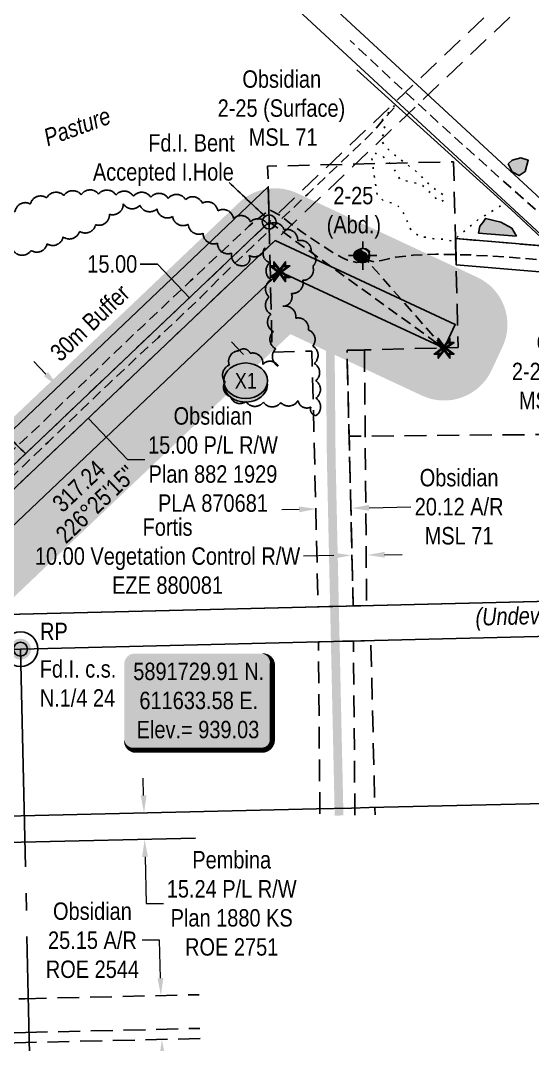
# Model space of a CAD drawing. Extents: x 610688 to 615994, y 5890806 to 5894497.
# Drawn here: x 611634 to 611927, y 5891503 to 5892091 of the extents above; entities that cross this region are included whole.
import ezdxf
from ezdxf.enums import TextEntityAlignment as Align

# ---------------------------------------------------------------- set-up
doc = ezdxf.new("R2010")
doc.units = 0
doc.header["$LTSCALE"] = 5
doc.header["$PDSIZE"] = 0.5
for name, pattern in [('0', [1, 1, 0]), ('foc-ACCESSROAD', [3.75, 2.5, -1.25]), ('foc-FLOWLINE', [3.75, 2.5, -1.25]), ('foc-QUARTERLINE', [33, 25, -3, 2, -3]), ('foc-TIELINE', [1.875, 1.25, -0.625]), ('foc-TOPO', [1, 0.2, -0.8]), ('UG_PIPE', [1.875, 1.25, -0.625])]:
    doc.linetypes.add(name, pattern=pattern)
doc.layers.get('Defpoints').update_dxf_attribs({"color": 9})
for name, color, linetype in [('35', 37, 'Continuous'), ('AS-FENCE', 48, 'foc-FENCE'), ('AS-PIPE-UG', 44, 'UG_PIPE'), ('AS-ROADS', 254, 'Continuous'), ('AS-SYMBOL', 7, 'Continuous'), ('AS-TELEPHONE', 224, 'foc-TEL'), ('AS-UNDERLAY-H', 141, 'Continuous'), ('C-AR', 13, 'foc-ACCESSROAD'), ('C-FLOWLINE', 13, 'foc-FLOWLINE'), ('C-RW', 13, 'Continuous'), ('C-WS', 13, 'foc-ACCESSROAD'), ('DETAIL-T', 7, 'Continuous'), ('F-EZE', 190, 'foc-FLOWLINE'), ('F-RW', 190, 'Continuous'), ('F-WS-S', 190, 'Continuous'), ('L-BD', 7, 'Continuous'), ('L-BD1', 253, 'Continuous'), ('L-MON', 1, 'Continuous'), ('L-QSEC', 8, 'foc-QUARTERLINE'), ('L-SEC', 7, 'Continuous'), ('L-TIE', 7, 'foc-TIELINE'), ('P-BUFFER-H 30m', 51, 'Continuous'), ('P-BUFFER-T', 40, 'Continuous'), ('P-CROSSINGS', 250, 'Continuous'), ('P-PROPOSED', 10, 'Continuous'), ('P-PROPOSED-H', 21, 'Continuous'), ('P-TXT', 4, 'Continuous'), ('T-BUSH', 110, '0'), ('T-LOW-AREA', 48, 'foc-TOPO')]:
    doc.layers.add(name, color=color, linetype=linetype)
for name, color, linetype, lineweight in [('C-AR-T', 13, 'Continuous', 9), ('C-RW-T', 13, 'Continuous', 9), ('C-WS-T', 13, 'Continuous', 9), ('F-EZE-T', 190, 'Continuous', 9), ('F-RW-T', 190, 'Continuous', 9), ('T-TEXT', 48, 'Continuous', 18)]:
    doc.layers.add(name, color=color, linetype=linetype, lineweight=lineweight)
doc.styles.add('80', font='', dxfattribs={"height": 10})
doc.styles.add('80CG', font='', dxfattribs={"height": 10})
doc.styles.add('80L', font='', dxfattribs={"height": 10})
doc.styles.add('80LS', font='', dxfattribs={"height": 10})
doc.styles.add('Crossing', font='', dxfattribs={"height": 10})
doc.styles.add('foc-LtypeFont', font='', dxfattribs={"height": 7.35})
doc.styles.get('80').set_extended_font_data('Arial Narrow')
doc.styles.get('80CG').set_extended_font_data('Arial Narrow')
doc.styles.get('80L').set_extended_font_data('Arial Narrow')
doc.styles.get('80LS').set_extended_font_data('Arial Narrow', italic=True)
doc.styles.get('Crossing').set_extended_font_data('Arial Narrow')
doc.styles.get('foc-LtypeFont').set_extended_font_data('Arial Narrow')
doc.linetypes.add('foc-FENCE', pattern='A,10,-1,["X",foc-LtypeFont,S=0.2,R=0,X=-0.625,Y=-0.75],-1.24', length=12.24)
doc.linetypes.add('foc-TEL', pattern='A,2,-1,["T",foc-LtypeFont,S=0.2,R=0,X=-0.425,Y=-0.75],-1.24,8', length=12.24)
doc.linetypes.add('foc-TEL-NOLINE', pattern='A,0,-2,["T",foc-LtypeFont,S=0.2,R=0,X=-0.425,Y=-0.75],-10.24', length=12.24)
doc.dimstyles.new('Compass 5 000', dxfattribs={"dimscale": 5, "dimtxt": 9, "dimasz": 2, "dimexe": 0.2, "dimexo": 0.0625, "dimgap": 0.5, "dimtad": 0, "dimtih": 1, "dimtoh": 1, "dimzin": 0, "dimdsep": 46, "dimtxsty": '80CG', "dimcen": 0.1, "dimse1": 1, "dimse2": 1, "dimclrd": 256, "dimclrt": 256, "dimaunit": 1, "dimadec": 4, "dimazin": 0, "dimtfac": 0.06, "dimtofl": 0, "dimtmove": 0, "dimatfit": 1, "dimfxl": 0.2, "dimtolj": 1, "dimtzin": 0, "dimlwd": -1, "dimarcsym": 0})

# ---------------------------------------------------------------- blocks, each defined once
blk = doc.blocks.new('*D35')
at = {"layer": 'C-AR-T', "transparency": 16777216}
for p, q in [((611793.44, 5891810.14), (611783.44, 5891809.91)), ((611833.55, 5891811.06), (611857.49, 5891811.61))]:
    blk.add_line(p, q, dxfattribs=at)
for points in [[(611793.4, 5891811.81), (611793.48, 5891808.47), (611803.44, 5891810.37)], [(611833.51, 5891812.73), (611833.58, 5891809.39), (611823.55, 5891810.83)]]:
    blk.add_solid(points, dxfattribs=at)
at = {"layer": 'Defpoints', "color": 0, "transparency": 16777216}
for p in [(611803.44, 5891810.37), (611824.14, 5891785.23), (611804.03, 5891784.77)]:
    blk.add_point(p, dxfattribs=at)
at = {"layer": 'C-AR-T', "transparency": 16777216, "insert": (611885.22, 5891811.61), "char_height": 10, "attachment_point": 5, "style": '80CG', "bg_fill": 3, "box_fill_scale": 1.1, "bg_fill_color": 256, "bg_fill_true_color": 13158600, "bg_fill_transparency": 0}
blk.add_mtext('\\A1;Obsidian\\P20.12 A/R\\PMSL 71', dxfattribs=at)
blk = doc.blocks.new('*D37')
at = {"layer": 'C-RW-T', "transparency": 16777216}
for p, q in [((611648.21, 5891887.78), (611641.32, 5891895.03)), ((611672.33, 5891862.43), (611694.91, 5891838.7)), ((611694.91, 5891838.7), (611704.91, 5891838.7))]:
    blk.add_line(p, q, dxfattribs=at)
for points in [[(611649.42, 5891888.93), (611647.01, 5891886.63), (611655.11, 5891880.54)], [(611673.54, 5891863.58), (611671.13, 5891861.28), (611665.44, 5891869.67)]]:
    blk.add_solid(points, dxfattribs=at)
at = {"layer": 'Defpoints', "color": 0, "transparency": 16777216}
for p in [(611655.11, 5891880.54), (611598.7, 5891826.87), (611609.04, 5891816.01)]:
    blk.add_point(p, dxfattribs=at)
at = {"layer": 'C-RW-T', "transparency": 16777216, "insert": (611744, 5891838.7), "char_height": 10, "attachment_point": 5, "style": '80CG'}
blk.add_mtext('\\A1;Obsidian\\P15.00 P/L R/W\\PPlan 882 1929\\PPLA 870681', dxfattribs=at)
blk = doc.blocks.new('*D71')
at = {"layer": 'C-AR-T', "transparency": 16777216}
for p, q in [((611713.37, 5891562.79), (611703.37, 5891562.79)), ((611713.87, 5891541.07), (611713.37, 5891562.79)), ((611714.91, 5891495.91), (611715.14, 5891485.91))]:
    blk.add_line(p, q, dxfattribs=at)
for points in [[(611715.53, 5891541.11), (611712.2, 5891541.03), (611714.1, 5891531.08)], [(611716.58, 5891495.94), (611713.25, 5891495.87), (611714.68, 5891505.9)]]:
    blk.add_solid(points, dxfattribs=at)
at = {"layer": 'Defpoints', "color": 0, "transparency": 16777216}
for p in [(611656.28, 5891529.74), (611714.1, 5891531.08), (611656.87, 5891504.56)]:
    blk.add_point(p, dxfattribs=at)
at = {"layer": 'C-AR-T', "transparency": 16777216, "insert": (611674.84, 5891562.79), "char_height": 10, "attachment_point": 5, "style": '80CG'}
blk.add_mtext('\\A1;Obsidian\\P25.15 A/R\\PROE 2544 ', dxfattribs=at)
blk = doc.blocks.new('*D74')
at = {"layer": 'Defpoints', "color": 0, "transparency": 16777216}
for p in [(611668.43, 5891635.1), (611704.44, 5891635.94), (611668.79, 5891619.87)]:
    blk.add_point(p, dxfattribs=at)
at = {"layer": 'F-RW-T', "transparency": 16777216}
for p, q in [((611704.21, 5891645.94), (611703.98, 5891655.94)), ((611705.03, 5891610.72), (611705.66, 5891583.94)), ((611705.66, 5891583.94), (611715.66, 5891583.94))]:
    blk.add_line(p, q, dxfattribs=at)
for points in [[(611705.88, 5891645.98), (611702.54, 5891645.9), (611704.44, 5891635.94)], [(611706.7, 5891610.76), (611703.37, 5891610.68), (611704.8, 5891620.72)]]:
    blk.add_solid(points, dxfattribs=at)
at = {"layer": 'F-RW-T', "transparency": 16777216, "insert": (611754.75, 5891583.94), "char_height": 10, "attachment_point": 5, "style": '80CG'}
blk.add_mtext('\\A1;Pembina\\P15.24 P/L R/W\\PPlan 1880 KS\\PROE 2751', dxfattribs=at)
blk = doc.blocks.new('*D83')
at = {"layer": 'Defpoints', "color": 0, "transparency": 16777216}
for p in [(611822.25, 5891845.93), (611831.38, 5891846.1), (611832.5, 5891783.93)]:
    blk.add_point(p, dxfattribs=at)
at = {"layer": 'F-EZE-T', "transparency": 16777216}
for p, q in [((611813.37, 5891783.58), (611795.87, 5891783.27)), ((611842.5, 5891784.11), (611852.5, 5891784.29))]:
    blk.add_line(p, q, dxfattribs=at)
for points in [[(611813.34, 5891785.25), (611813.4, 5891781.92), (611823.37, 5891783.76)], [(611842.47, 5891785.77), (611842.53, 5891782.44), (611832.5, 5891783.93)]]:
    blk.add_solid(points, dxfattribs=at)
at = {"layer": 'F-EZE-T', "transparency": 16777216, "insert": (611717.94, 5891783.27), "char_height": 10, "attachment_point": 5, "style": '80CG'}
blk.add_mtext('\\A1;Fortis\\P10.00 Vegetation Control R/W\\PEZE 880081', dxfattribs=at)
blk = doc.blocks.new('GABD')
for p, q in [((0, 0.81), (0, 1.62)), ((-0.81, 0), (-1.62, 0)), ((1.62, 0), (0.81, 0)), ((0, -0.81), (0, -1.62))]:
    blk.add_line(p, q)
blk.add_circle((0, 0), 0.8)
blk = doc.blocks.new('RISER')
h = blk.add_hatch(color=255)
h.dxf.hatch_style = 1
edge = h.paths.add_edge_path()
edge.add_arc((0, 0), 0.7, 0, 360)
blk.add_hatch(color=48).paths.add_polyline_path([(0.58, -0.15), (-0.58, -0.15, 0.774597)])
at = {"color": 48}
blk.add_line((-0.58, -0.15), (0.58, -0.15), dxfattribs=at)
blk.add_circle((0, 0), 0.6, dxfattribs=at)
blk = doc.blocks.new('fdia')
at = {"color": 255, "const_width": 1}
blk.add_lwpolyline([(-0.5, 0, 1), (0.5, 0, 1)], format="xyb", close=True, dxfattribs=at)
blk = doc.blocks.new('Fdiaa')
blk.add_blockref('fdia', (0, 0))
blk = doc.blocks.new('fdib')
at = {"color": 1, "const_width": 1.6}
blk.add_lwpolyline([(-0.4, 0, 1), (0.4, 0, 1)], format="xyb", close=True, dxfattribs=at)
at = {"color": 1}
blk.add_circle((0, 0), 0.8, dxfattribs=at)
blk = doc.blocks.new('Fdibb')
blk.add_blockref('fdib', (0, 0))
blk = doc.blocks.new('fdicc')
for name in ['Fdibb', 'Fdiaa']:
    blk.add_blockref(name, (0, 0))
blk = doc.blocks.new('FDI')
blk.add_blockref('fdicc', (0, 0))
blk = doc.blocks.new('*U94')
at = {"layer": '35', "color": 3}
blk.add_circle((0, 0), 10, dxfattribs=at)
at = {"layer": '35', "color": 3, "style": '80'}
blk.add_attdef('RP_001', (11.24, 5.18), '', height=10, dxfattribs=at)
blk = doc.blocks.new('TEMP')
h = blk.add_hatch(color=255)
h.dxf.hatch_style = 1
h.paths.add_polyline_path([(0, 0.25), (-0.67, 1.15), (-0.67, 0.67), (-1.15, 0.67), (-0.25, 0), (-1.15, -0.67), (-0.67, -0.67), (-0.67, -1.15), (0, -0.25), (0.67, -1.15), (0.67, -0.67), (1.15, -0.67), (0.25, 0), (1.15, 0.67), (0.67, 0.67), (0.67, 1.15)])
h.paths.add_polyline_path([(0.57, 0.85), (0.57, 0.57), (0.85, 0.57), (0.08, 0), (0.85, -0.57), (0.57, -0.57), (0.57, -0.85), (0, -0.08), (-0.57, -0.85), (-0.57, -0.57), (-0.85, -0.57), (-0.08, 0), (-0.85, 0.57), (-0.57, 0.57), (-0.57, 0.85), (0, 0.08)], flags=16)
h = blk.add_hatch(color=1)
h.dxf.hatch_style = 1
h.paths.add_polyline_path([(0, 0.08), (-0.57, 0.85), (-0.57, 0.57), (-0.85, 0.57), (-0.08, 0), (-0.85, -0.57), (-0.57, -0.57), (-0.57, -0.85), (0, -0.08), (0.57, -0.85), (0.57, -0.57), (0.85, -0.57), (0.08, 0), (0.85, 0.57), (0.57, 0.57), (0.57, 0.85)])
at = {"color": 1}
for p, q in [((-0.08, 0), (0.08, 0)), ((0, 0.08), (0, -0.08))]:
    blk.add_line(p, q, dxfattribs=at)
at = {"color": 255, "flags": 128}
blk.add_lwpolyline([(-0.25, 0), (-1.15, 0.67), (-0.67, 0.67), (-0.67, 1.15), (0, 0.25), (0.67, 1.15), (0.67, 0.67), (1.15, 0.67), (0.25, 0), (1.15, -0.67), (0.67, -0.67), (0.67, -1.15), (0, -0.25), (-0.67, -1.15), (-0.67, -0.67), (-1.15, -0.67)], close=True, dxfattribs=at)
at = {"color": 1, "flags": 128}
blk.add_lwpolyline([(-0.08, 0), (-0.85, 0.57), (-0.57, 0.57), (-0.57, 0.85), (0, 0.08), (0.57, 0.85), (0.57, 0.57), (0.85, 0.57), (0.08, 0), (0.85, -0.57), (0.57, -0.57), (0.57, -0.85), (0, -0.08), (-0.57, -0.85), (-0.57, -0.57), (-0.85, -0.57)], close=True, dxfattribs=at)
blk = doc.blocks.new('*D97')
at = {"layer": 'Defpoints', "color": 0, "transparency": 16777216}
for p in [(611737.47, 5891924.37), (611711.67, 5891899.82), (611722.01, 5891888.95)]:
    blk.add_point(p, dxfattribs=at)
at = {"layer": 'P-TXT', "transparency": 16777216}
for p, q in [((611712.18, 5891950.96), (611702.18, 5891950.96)), ((611730.58, 5891931.62), (611712.18, 5891950.96)), ((611754.7, 5891906.27), (611761.6, 5891899.02))]:
    blk.add_line(p, q, dxfattribs=at)
for points in [[(611731.79, 5891932.77), (611729.37, 5891930.47), (611737.47, 5891924.37)], [(611755.91, 5891907.42), (611753.5, 5891905.12), (611747.81, 5891913.51)]]:
    blk.add_solid(points, dxfattribs=at)
at = {"layer": 'P-TXT', "transparency": 16777216, "insert": (611686.24, 5891950.96), "char_height": 10, "width": 102.5239, "attachment_point": 5, "style": '80CG'}
blk.add_mtext('\\A1;15.00', dxfattribs=at)
blk = doc.blocks.new('*U98')
h = blk.add_hatch(color=254)
edge = h.paths.add_edge_path()
edge.add_line((-36.5, -28.5), (36.5, -28.5))
edge.add_arc((36.5, -22.5), 6, 270, 360)
edge.add_line((42.5, -22.5), (42.5, 21))
edge.add_arc((36.5, 21), 6, 0, 90)
edge.add_line((36.5, 27), (-36.5, 27))
edge.add_arc((-36.5, 21), 6, 90, 180)
edge.add_line((-42.5, 21), (-42.5, -22.5))
edge.add_arc((-36.5, -22.5), 6, 180, 270)
at = {"color": 1, "flags": 128}
blk.add_lwpolyline([(-36.5, -28.5, 3, 3, 0), (36.5, -28.5, 3, 3, 0.414214), (42.5, -22.5, 3, 3, 0), (42.5, 21, 3, 0, 0.414214), (36.5, 27, 0, 0, 0), (-36.5, 27, 0, 0, 0.414214), (-42.5, 21, 0, 0, 0), (-42.5, -22.5, 0, 3, 0.414214)], format="xyseb", close=True, dxfattribs=at)
blk.add_lwpolyline([(-13.36, -13.35, 0, 10, 0), (0, 0, 5, 5, 0)], format="xyseb", dxfattribs=at)
at = {"color": 1, "style": '80'}
blk.add_attdef('ENTER_TEXT_001', (-35.99, -5), '', height=10, dxfattribs=at)
blk = doc.blocks.new('xing2')
h = blk.add_hatch(color=50)
h.dxf.hatch_style = 1
edge = h.paths.add_edge_path()
edge.add_ellipse((0, 0), major_axis=(-12.5, 0), ratio=0.816297, start_angle=0, end_angle=360)
h = blk.add_hatch(color=250)
h.dxf.hatch_style = 1
edge = h.paths.add_edge_path()
edge.add_ellipse((0, -2.05), major_axis=(-12.5, 0), ratio=0.816297, start_angle=0, end_angle=180)
edge.add_line((12.5, -2.05), (12.5, 0))
edge.add_ellipse((0, 0), major_axis=(-12.5, 0), ratio=0.816297, start_angle=0, end_angle=180, ccw=False)
edge.add_line((-12.5, 0), (-12.5, -2.05))
at = {"color": 250}
blk.add_ellipse((0, 0), major_axis=(-12.5, 0), ratio=0.816297, dxfattribs=at)
blk.add_ellipse((0, -2.05), major_axis=(-12.5, 0), ratio=0.816297, start_param=0, end_param=3.141593, dxfattribs=at)
at = {"color": 250, "style": 'Crossing'}
blk.add_attdef('CROSSING', text='', height=9, dxfattribs=at).set_placement((0.09, 0.02), align=Align.MIDDLE_CENTER)
at = {"color": 250, "style": 'Crossing', "flags": 1}
for tag, p in [('OWNER', (0.09, -12.49)), ('DESCRIPTION', (0.09, -25.77)), ('LOCATION', (0.09, -39.3)), ('DWG_REF', (0.09, -52.84))]:
    blk.add_attdef(tag, text='', height=9, dxfattribs=at).set_placement(p, align=Align.MIDDLE_CENTER)

msp = doc.modelspace()

# ---------------------------------------------------------------- hatches: boundary and pattern name
at = {"layer": 'AS-UNDERLAY-H'}
h = msp.add_hatch(color=256, dxfattribs=at)
h.dxf.hatch_style = 1
h.paths.add_polyline_path([(611913.362, 5892008.562), (611915.616, 5892003.941), (611919.667, 5892001.726), (611923.03, 5892004.171), (611924.864, 5892010.51), (611920.546, 5892011.961), (611915.693, 5892010.586)])
h = msp.add_hatch(color=256, dxfattribs=at)
h.dxf.hatch_style = 1
h.paths.add_polyline_path([(611918.104, 5891966.898), (611896.413, 5891968.699), (611897.096, 5891972.613), (611898.961, 5891975.035), (611900.266, 5891977.147), (611909.154, 5891974.911), (611915.493, 5891971.494)])
at = {"layer": 'P-BUFFER-H 30m'}
h = msp.add_hatch(color=256, dxfattribs=at)
h.dxf.hatch_style = 1
edge = h.paths.add_edge_path()
edge.add_line((611863.94, 5891875.44), (611788.384, 5891910.723))
edge.add_line((611788.384, 5891910.723), (611431.701, 5891571.244))
edge.add_arc((611411.027, 5891592.966), 29.988, 271.326488, 313.584373, ccw=False)
edge.add_line((611411.721, 5891562.986), (611375.288, 5891562.142))
edge.add_arc((611374.594, 5891592.122), 29.988, 182.309063, 271.326488, ccw=False)
edge.add_line((611344.63, 5891590.914), (611344.026, 5891605.898))
edge.add_arc((611373.99, 5891607.107), 29.988, 91.326488, 182.309063, ccw=False)
edge.add_line((611373.296, 5891637.087), (611392.605, 5891637.534))
edge.add_line((611392.605, 5891637.534), (611758.932, 5891986.189))
edge.add_arc((611779.606, 5891964.467), 29.988, 64.968883, 133.584178, ccw=False)
edge.add_line((611792.295, 5891991.639), (611895.661, 5891943.37))
edge.add_arc((611882.973, 5891916.198), 29.988, -25.031117, 64.968883, ccw=False)
edge.add_line((611910.145, 5891903.509), (611903.801, 5891889.924))
edge.add_arc((611876.629, 5891902.612), 29.988, 244.968883, 334.968883, ccw=False)
at = {"layer": 'P-PROPOSED-H'}
h = msp.add_hatch(color=256, dxfattribs=at)
h.dxf.hatch_style = 1
h.paths.add_polyline_path([(611782.532, 5891946.552), (611876.629, 5891902.612), (611882.973, 5891916.198), (611779.606, 5891964.467), (611631.333, 5891823.368), (611552.18, 5891748.044), (611574.501, 5891748.587), (611631.819, 5891803.131)])

# ---------------------------------------------------------------- linework, layer by layer
at = {"layer": 'AS-FENCE', "flags": 128}
msp.add_lwpolyline([(612014.646, 5891889.364), (611915.175, 5891982.064), (611826.555, 5892062.458)], dxfattribs=at)
msp.add_lwpolyline([(611833.362, 5891955.869), (611832.087, 5891953.712), (611829.835, 5891952.837), (611827.88, 5891954.403), (611826.612, 5891956.486), (611827.034, 5891958.884), (611829.271, 5891959.892), (611831.66, 5891959.599), (611833.723, 5891958.281)], close=True, dxfattribs=at)
at = {"layer": 'AS-PIPE-UG', "flags": 128}
for points in [[(612018.648, 5891899.531), (612000.031, 5891916.625), (611974.514, 5891939.779), (611940.062, 5891972.456), (611910.849, 5891998.389), (611881.857, 5892024.432), (611854.864, 5892049.191), (611822.659, 5892079.223)], [(611847.988, 5892040.638), (611833.667, 5892024.701), (611816.552, 5892008.494), (611798.34, 5891991.058), (611782.879, 5891976.415), (611767.267, 5891961.639), (611752.065, 5891947.114), (611736.712, 5891931.488), (611712.484, 5891908.697), (611683.99, 5891882.034), (611649.414, 5891848.814), (611614.842, 5891815.47), (611587.53, 5891789.656), (611559.023, 5891762.892), (611536.027, 5891740.968), (611516.301, 5891722.161), (611478.549, 5891686.591), (611454.512, 5891663.581), (611437.976, 5891648.504), (611418.93, 5891626.155), (611407.819, 5891618.254), (611398.216, 5891615.887), (611384.834, 5891614.333), (611379.282, 5891614.202), (611377.003, 5891614.272), (611374.798, 5891616.763)], [(611829.217, 5891954.356), (611828.717, 5891952.89), (611827.428, 5891951.992), (611826.296, 5891951.815), (611821.242, 5891953.25), (611818.229, 5891954.471), (611812.216, 5891957.886), (611795.759, 5891968.877), (611788.098, 5891974.483), (611782.711, 5891978.774), (611776.79, 5891982.004), (611776.244, 5891981.592), (611771.955, 5891978.641), (611764.588, 5891972.637), (611748.551, 5891957.641), (611731.147, 5891941.254), (611703.873, 5891915.575), (611676.349, 5891889.321), (611642.646, 5891856.541), (611607.666, 5891824.302), (611580.991, 5891798.496), (611551.948, 5891771.787), (611521.199, 5891742.78), (611472.768, 5891700.444), (611450.64, 5891680.788), (611417.434, 5891648.661), (611396.288, 5891632.752), (611395.426, 5891632.406), (611389.06, 5891631.359), (611378.318, 5891629.416), (611372.195, 5891627.838), (611371.161, 5891626.995), (611370.725, 5891625.595), (611370.792, 5891619.926), (611371.043, 5891616.402)], [(611830.27, 5891953.977), (611836.198, 5891952.136), (611840.749, 5891953.061), (611848.94, 5891954.843), (611858.79, 5891956.033), (611871.781, 5891956.619), (611891.729, 5891956.16), (611912.535, 5891954.947), (611947.05, 5891952.314), (611965.92, 5891951.332)]]:
    msp.add_lwpolyline(points, dxfattribs=at)
at = {"layer": 'AS-ROADS', "const_width": 5, "flags": 128}
msp.add_lwpolyline([(611816.366, 5891634.412), (611816.224, 5891640.31), (611813.357, 5891770.31), (611811.843, 5891840.083), (611811.261, 5891906.634), (611812.61, 5891928.162), (611820.997, 5891948.626)], dxfattribs=at)
at = {"layer": 'AS-TELEPHONE', "linetype": 'foc-TEL-NOLINE', "flags": 128}
msp.add_lwpolyline([(610706.749, 5891728.373), (610806.603, 5891730.233), (611633.117, 5891750.016), (612437.552, 5891769.675)], dxfattribs=at)
at = {"layer": 'AS-UNDERLAY-H', "flags": 128}
for points in [[(611913.362, 5892008.562), (611915.616, 5892003.941), (611919.667, 5892001.726), (611923.03, 5892004.171), (611924.864, 5892010.51), (611920.546, 5892011.961), (611915.693, 5892010.586)], [(611918.104, 5891966.898), (611896.413, 5891968.699), (611897.096, 5891972.613), (611898.961, 5891975.035), (611900.266, 5891977.147), (611909.154, 5891974.911), (611915.493, 5891971.494)]]:
    msp.add_lwpolyline(points, close=True, dxfattribs=at)
at = {"layer": 'C-AR', "flags": 128}
msp.add_lwpolyline([(611883.105, 5891965.579), (611883.47, 5891950.505), (611884.621, 5891903.003), (611830.907, 5891901.701), (611820.905, 5891901.459), (611824.46, 5891754.692), (611804.335, 5891754.197), (611800.78, 5891900.972), (611777.914, 5891900.418), (611776.22, 5891975.127), (611775.729, 5891995.367), (611775.33, 5892007.126), (611882.037, 5892009.71), (611883.105, 5891965.579)], close=True, dxfattribs=at)
for points in [[(611883.105, 5891965.578), (611932.559, 5891961.429), (611933.504, 5891853.115), (611822.1, 5891852.12), (611820.905, 5891901.459)], [(611825.449, 5891634.626), (611824.577, 5891734.577), (611804.468, 5891734.085), (611805.34, 5891634.152)]]:
    msp.add_lwpolyline(points, dxfattribs=at)
at = {"layer": 'C-FLOWLINE', "flags": 128}
msp.add_lwpolyline([(611552.18, 5891748.044), (612162.482, 5892328.817), (612162.168, 5892342.4), (611537.21, 5891747.68)], close=True, dxfattribs=at)
at = {"layer": 'C-RW', "flags": 128}
for points in [[(611776.22, 5891975.126), (611537.253, 5891747.721), (611537.21, 5891747.68), (611514.886, 5891747.137), (611775.73, 5891995.36), (611776.22, 5891975.127)], [(612433.961, 5891924.818), (612384.175, 5891923.538), (611883.238, 5891965.567), (611883.585, 5891950.493), (612383.74, 5891908.53), (612434.308, 5891909.83)]]:
    msp.add_lwpolyline(points, dxfattribs=at)
at = {"layer": 'C-WS'}
for points in [[(611372.219, 5891493.14), (611371.965, 5891504.129), (611371.404, 5891528.351), (611370.697, 5891558.935), (611369.931, 5891592.014), (611385.72, 5891592.38), (611396.095, 5891592.62), (611409.987, 5891592.941), (611463.992, 5891594.192), (611496.999, 5891594.956), (611498.422, 5891533.526), (611498.594, 5891526.089), (611507.662, 5891526.299), (611580.782, 5891527.99), (611602.502, 5891528.493), (611613.973, 5891528.759), (611636.079, 5891529.271), (611735.993, 5891531.583)], [(611736.574, 5891506.392), (611636.648, 5891504.101), (611499.175, 5891500.95)]]:
    msp.add_lwpolyline(points, dxfattribs=at)
at = {"layer": 'F-EZE', "flags": 128}
msp.add_lwpolyline([(611830.9, 5891901.546), (611832.169, 5891754.88), (611824.46, 5891754.692), (611820.905, 5891901.459), (611830.9, 5891901.546)], close=True, dxfattribs=at)
msp.add_lwpolyline([(611825.449, 5891634.626), (611825.413, 5891638.772), (611824.577, 5891734.577), (611834.58, 5891734.815), (611836.869, 5891639.186), (611836.972, 5891634.897)], dxfattribs=at)
at = {"layer": 'F-EZE'}
msp.add_lwpolyline([(611299.004, 5891502.47), (611371.965, 5891504.129), (611426.368, 5891505.367), (611437.71, 5891505.625), (611439.33, 5891505.661), (611493.688, 5891506.607), (611492.28, 5891533.357), (611498.422, 5891533.526), (611507.268, 5891533.77), (611507.662, 5891526.299), (611508.681, 5891506.953), (611589.479, 5891508.825), (611580.782, 5891527.99), (611578.255, 5891533.559), (611596.456, 5891541.818), (611602.502, 5891528.493), (611611.2, 5891509.326), (611636.517, 5891509.911), (611736.44, 5891512.221)], dxfattribs=at)
at = {"layer": 'F-RW', "flags": 128}
msp.add_lwpolyline([(612047.168, 5891861.493), (611939.748, 5891960.825), (611557.858, 5892313.961), (611481.637, 5892462.492), (611419.248, 5892549.486), (611405.731, 5892568.339), (611052.065, 5892589.032), (610977.681, 5892607.195), (610955.138, 5892612.699), (610928.705, 5892619.154), (610932.262, 5892633.734), (610937.543, 5892632.444), (610939.459, 5892631.976), (610954.517, 5892628.297), (610956.633, 5892627.781), (610958.693, 5892627.277), (610977.328, 5892622.725), (611054.302, 5892603.92), (611413.747, 5892582.89), (611437.387, 5892549.92), (611494.468, 5892470.328), (611569.986, 5892323.167), (611949.928, 5891971.833), (612057.373, 5891872.478)], dxfattribs=at)
at = {"layer": 'F-RW'}
msp.add_lwpolyline([(611733.92, 5891621.397), (611634.052, 5891619.061), (611611.972, 5891618.515), (611523.466, 5891616.473), (611496.712, 5891607.341), (611480.138, 5891601.43), (611463.87, 5891599.461), (611409.987, 5891592.942), (611396.095, 5891592.62), (611392.23, 5891606.133), (611463.515, 5891614.76), (611476.684, 5891616.353), (611520.728, 5891631.641), (611633.708, 5891634.287), (611803.422, 5891638.257), (611823.548, 5891638.729), (611833.55, 5891638.963), (611976.29, 5891642.297), (611991.294, 5891642.65), (612006.21, 5891643.003), (612021.216, 5891643.348), (612036.22, 5891643.698), (612438.162, 5891653.111), (612438.254, 5891649.071)], dxfattribs=at)
at = {"layer": 'L-QSEC'}
msp.add_line((611633.576, 5891729.909), (611651.063, 5890955.652), dxfattribs=at)
at = {"layer": 'L-SEC'}
msp.add_line((610829.693, 5891710.356), (611633.576, 5891729.909), dxfattribs=at)
at = {"layer": 'L-SEC', "flags": 128}
for points in [[(611633.085, 5891750.012), (612437.526, 5891769.671)], [(611633.576, 5891729.909), (612438.017, 5891749.568)]]:
    msp.add_lwpolyline(points, dxfattribs=at)
at = {"layer": 'L-TIE'}
for p, q in [((611776.22, 5891975.127), (611876.629, 5891902.612)), ((611876.629, 5891902.612), (611829.927, 5891955.796))]:
    msp.add_line(p, q, dxfattribs=at)
at = {"layer": 'P-PROPOSED', "flags": 128}
msp.add_lwpolyline([(611782.532, 5891946.552), (611876.629, 5891902.612), (611882.973, 5891916.198), (611779.606, 5891964.467), (611631.333, 5891823.368), (611552.18, 5891748.044), (611574.501, 5891748.587), (611631.819, 5891803.131)], close=True, dxfattribs=at)
at = {"layer": 'T-BUSH', "flags": 128}
msp.add_lwpolyline([(611803.185, 5891863.983, 0.5205671), (611803.108, 5891873.979, 0.5205671), (611803.012, 5891883.974, 0.5205671), (611802.12, 5891893.93, 0.5205671), (611801.229, 5891903.886, 0.5205671), (611798.816, 5891913.097, 0.5205671), (611791.492, 5891919.9, 0.5205671), (611784.169, 5891926.704, 0.5205671), (611788.968, 5891934.115, 0.5205671), (611795.573, 5891941.618, 0.5205671), (611801.282, 5891949.615, 0.5205671), (611800.375, 5891958.042, 0.5205671), (611792.593, 5891964.316, 0.5205671), (611784.811, 5891970.59, 0.5205671), (611775.426, 5891973.379, 0.5205671), (611765.598, 5891975.205, 0.5205671), (611755.784, 5891977.075, 0.5205671), (611746.823, 5891981.503, 0.5205671), (611737.861, 5891985.931, 0.5205671), (611728.267, 5891987.995, 0.5205671), (611718.291, 5891988.626, 0.5205671), (611708.315, 5891989.257, 0.5205671), (611698.339, 5891989.888, 0.5205671), (611688.363, 5891990.519, 0.5205671), (611678.387, 5891991.15, 0.5205671), (611668.402, 5891990.708, 0.5205671), (611658.417, 5891990.236, 0.5205671), (611648.595, 5891988.975, 0.5205671), (611639.241, 5891985.45, 0.5205671), (611630.497, 5891981.217, 0.5205671), (611625.583, 5891972.534, 0.5205671), (611616.59, 5891968.169, 0.5205671), (611607.598, 5891963.803, 0.5205671), (611609.676, 5891957.631, 0.5205671), (611619.665, 5891958.012, 0.5205671), (611629.653, 5891958.394, 0.5205671), (611639.642, 5891958.776, 0.5205671), (611648.867, 5891962.509, 0.5205671), (611658.033, 5891966.497, 0.5205671), (611667.485, 5891969.735, 0.5205671), (611676.652, 5891973.482, 0.5205671), (611684.608, 5891979.534, 0.5205671), (611692.563, 5891985.587, 0.5205671), (611702.118, 5891984.714, 0.5205671), (611711.864, 5891982.59, 0.5205671), (611720.826, 5891978.163, 0.5205671), (611729.788, 5891973.736, 0.5205671), (611738.349, 5891968.628, 0.5205671), (611746.553, 5891962.918, 0.5205671), (611754.758, 5891957.208, 0.5205671), (611761.339, 5891949.992, 0.5205671), (611764.744, 5891955.881, 0.5205671), (611773.738, 5891960.244, 0.5205671), (611776.693, 5891951.78, 0.5205671), (611777.333, 5891941.959, 0.5205671), (611776.209, 5891932.026, 0.5205671), (611777.253, 5891922.122, 0.5205671), (611778.632, 5891912.221, 0.5205671), (611780.011, 5891902.32, 0.5205671), (611781.39, 5891892.42, 0.5205671), (611772.631, 5891893.372, 0.5205671), (611765.338, 5891899.772, 0.5205671), (611758.834, 5891901.168, 0.5205671), (611753.385, 5891892.952, 0.5205671), (611751.011, 5891883.242, 0.5205671), (611754.094, 5891874.894, 0.5205671), (611762.908, 5891872.035, 0.5205671), (611772.898, 5891871.682, 0.5205671), (611782.882, 5891871.463, 0.5205671), (611792.798, 5891872.726, 0.5205671), (611800.241, 5891868.904, 0.5205671)], format="xyb", close=True, dxfattribs=at)
at = {"layer": 'T-LOW-AREA', "flags": 128}
msp.add_lwpolyline([(611848.181, 5892041.872), (611840.879, 5892033.455), (611843.079, 5892027.772), (611840.356, 5892022.522), (611842.54, 5892018.707), (611846.984, 5892014.558), (611860.099, 5892004.487), (611870.319, 5891994.559), (611876.875, 5891990.161), (611875.906, 5891987.154), (611873.841, 5891986.809), (611873.865, 5891986.804), (611863.44, 5891996.829), (611851.447, 5891999.346), (611846.385, 5892007.994), (611841.326, 5892012.83), (611837.031, 5892014.543), (611835.389, 5892013.866), (611835.093, 5892011.724), (611838.255, 5891990.185), (611841.858, 5891987.356), (611849.287, 5891985.252), (611852.961, 5891981.057), (611857.66, 5891970.296), (611863.328, 5891966.186), (611867.209, 5891966.579), (611870.748, 5891965.367), (611876.838, 5891965.314), (611881.344, 5891964.088), (611890.317, 5891971.617), (611895.924, 5891976.277), (611910.379, 5891985.217)], dxfattribs=at)

# ---------------------------------------------------------------- block references
at = {"layer": 'AS-SYMBOL', "xscale": 4.99999999999997, "yscale": 4.99999999999997, "zscale": 4.99999999999997}
for p in [(611827.799, 5891955.912), (611829.485, 5891954.83)]:
    msp.add_blockref('RISER', p, dxfattribs=at)
at = {"layer": 'DETAIL-T'}
ref = msp.add_blockref('*U98', (611735.586, 5891700.404), dxfattribs=dict(at, xscale=0.99961145, yscale=0.99961145, zscale=0.99961145))
ref.add_attrib('ENTER_TEXT_001', '5891729.91 N.', (611698.281, 5891712.172), dxfattribs={"layer": '0', "color": 1, "height": 9.99611, "style": '80'})
ref.add_attrib('ENTER_TEXT_002', '611633.58 E.', (611701.803, 5891695.471), dxfattribs={"layer": '0', "color": 1, "height": 9.99611, "style": '80'})
ref.add_attrib('ENTER_TEXT_003', 'Elev.= 939.03', (611700.225, 5891678.77), dxfattribs={"layer": '0', "color": 1, "height": 9.99611, "style": '80'})
at = {"layer": 'F-WS-S', "color": 2, "xscale": 4.998057249999966, "yscale": 4.998057249999966, "zscale": 4.998057249999966}
msp.add_blockref('GABD', (611829.927, 5891955.796), dxfattribs=at)
at = {"layer": 'L-BD', "xscale": 0.99961145, "yscale": 0.99961145, "zscale": 0.99961145}
msp.add_blockref('*U94', (611633.576, 5891729.909), dxfattribs=at).add_auto_attribs({'RP_001': 'RP'})
at = {"layer": 'L-MON'}
for p, xscale, yscale, zscale in [((611776.22, 5891975.126), 4.99999999999997, 4.99999999999997, 4.99999999999997), ((611633.576, 5891729.909), 4.99999999999997, 4.99999999999997, 4.99999999999997), ((611633.576, 5891729.909), 4.99999999999995, 4.99999999999995, 4.99999999999995)]:
    msp.add_blockref('FDI', p, dxfattribs=dict(at, xscale=xscale, yscale=yscale, zscale=zscale))
at = {"layer": 'L-MON', "color": 2, "xscale": 4.998057249999994, "yscale": 4.998057249999994, "zscale": 4.998057249999994}
for p in [(611782.352, 5891946.518), (611876.629, 5891902.612)]:
    msp.add_blockref('TEMP', p, dxfattribs=at)
at = {"layer": 'P-CROSSINGS', "xscale": 0.9996571799999978, "yscale": 0.9996571799999978, "zscale": 0.9996571799999978}
msp.add_blockref('xing2', (611762.761, 5891883.973), dxfattribs=at).add_auto_attribs({'CROSSING': 'X1'})

# ---------------------------------------------------------------- texts
at = {"layer": 'C-WS-T', "char_height": 9.99611, "attachment_point": 1, "style": '80L'}
for s, width, insert in [('\\pi14.38956;Obsidian\\P\\pi0.21022;2-25 (Surface)\\P\\pi18.05117;MSL 71', 72.59566, (611746.477, 5892062.144)), ('\\pi4.23916;2-25\\P\\pi0.40027;(Abd.)', 30.59795, (611808.85, 5891995.259))]:
    msp.add_mtext_dynamic_manual_height_columns(s, width=width, gutter_width=50, heights=[0], dxfattribs=dict(at, insert=insert))
at = {"layer": 'L-BD1', "linetype": 'Continuous', "style": '80L'}
for s, height, p in [('317.24', 9.9961, (611666.976, 5891823.479)), ("226°25'15''", 9.99611, (611676.796, 5891813.16))]:
    msp.add_text(s, height=height, rotation=43.5798, dxfattribs=at).set_placement(p, align=Align.MIDDLE)
at = {"layer": 'L-MON', "insert": (611644.617, 5891723.57), "char_height": 9.9961, "attachment_point": 1, "style": '80L'}
msp.add_mtext_dynamic_manual_height_columns('Fd.I. c.s.\\PN.1/4 24', width=62.73521, gutter_width=50, heights=[0], dxfattribs=at)
at = {"layer": 'P-BUFFER-T', "insert": (611649.602, 5891901.634), "char_height": 9.9925, "attachment_point": 1, "rotation": 43.579816, "style": '80L'}
msp.add_mtext_dynamic_manual_height_columns('30m Buffer', width=55.6369, gutter_width=49.981, heights=[0], dxfattribs=at)
at = {"layer": 'T-TEXT', "linetype": 'Continuous', "style": '80LS'}
msp.add_text('Pasture', height=9.9961, rotation=20, dxfattribs=at).set_placement((611666.062, 5892029.906), align=Align.MIDDLE_CENTER)
at = {"layer": 'T-TEXT', "style": '80LS'}
msp.add_text('(Undeveloped)', height=9.99611, rotation=1.399921, dxfattribs=at).set_placement((611932.111, 5891749.313), align=Align.MIDDLE_CENTER)

# ---------------------------------------------------------------- dimensions: what is measured, and where the dimension line sits
at = {"layer": 'C-AR-T'}
dim = msp.add_linear_dim(base=(611714.099, 5891531.076), p1=(611656.865, 5891504.565), p2=(611656.283, 5891529.738), angle=91.325674, text='Obsidian\\P25.15 A/R\\PROE 2544 ', dimstyle='Compass 5 000', dxfattribs=at)
dim.commit()
dim.dimension.update_dxf_attribs({"geometry": '*D71', "text_midpoint": (611674.842, 5891562.792), "dimtype": 161})
at = {"layer": 'F-RW-T'}
dim = msp.add_linear_dim(base=(611704.444, 5891635.942), p1=(611668.788, 5891619.873), p2=(611668.432, 5891635.099), angle=91.340202, text='Pembina\\P15.24 P/L R/W\\PPlan 1880 KS\\PROE 2751', dimstyle='Compass 5 000', dxfattribs=at)
dim.commit()
dim.dimension.update_dxf_attribs({"geometry": '*D74', "text_midpoint": (611754.746, 5891583.944), "dimtype": 161})
at = {"layer": 'P-TXT', "color": 2}
dim = msp.add_linear_dim(base=(611737.474, 5891924.374), p1=(611722.005, 5891888.954), p2=(611711.669, 5891899.817), angle=133.579811, text='15.00', dimstyle='Compass 5 000', dxfattribs=at)
dim.commit()
dim.dimension.update_dxf_attribs({"geometry": '*D97', "text_midpoint": (611686.241, 5891950.955), "dimtype": 161})

# ---------------------------------------------------------------- leaders
at = {"layer": 'L-BD', "path_type": 1}
msp.add_leader([(611636.506, 5891842.172), (611615.23, 5891863.173)], dimstyle='Compass 5 000', override={"dimgap": 0.5, "dimtad": 0}, dxfattribs=at)

# ---------------------------------------------------------------- next in the draw order: texts
at = {"layer": 'C-WS-T', "insert": (611915.286, 5891910.981), "char_height": 9.99611, "attachment_point": 1, "style": '80L', "bg_fill": 3, "box_fill_scale": 1.1, "bg_fill_color": 256, "bg_fill_transparency": 0}
msp.add_mtext_dynamic_manual_height_columns('\\pi14.38956;Obsidian\\P\\pi0.21022;2-25 (Surface)\\P\\pi4.22298;MSL ______', width=72.59566, gutter_width=50, heights=[0], dxfattribs=at)
at = {"layer": 'L-MON', "insert": (611675.021, 5892025.507), "char_height": 9.99611, "attachment_point": 1, "style": '80L', "bg_fill": 3, "box_fill_scale": 1.1, "bg_fill_color": 256, "bg_fill_transparency": 0}
msp.add_mtext_dynamic_manual_height_columns('\\pi31.82024;Fd.I. Bent\\P\\pi0.09996;Accepted I.Hole', width=80.45072, gutter_width=50, heights=[0], dxfattribs=at)

# ---------------------------------------------------------------- next in the draw order: dimensions: what is measured, and where the dimension line sits
at = {"layer": 'C-AR-T', "color": 1}
dim = msp.add_linear_dim(base=(611803.44, 5891810.37), p1=(611824.135, 5891785.231), p2=(611804.026, 5891784.77), angle=181.312492, text='Obsidian\\P20.12 A/R\\PMSL 71', dimstyle='Compass 5 000', override={"dimtfill": 1}, dxfattribs=at)
dim.commit()
dim.dimension.update_dxf_attribs({"geometry": '*D35', "text_midpoint": (611885.223, 5891811.608), "dimtype": 161})

# ---------------------------------------------------------------- next in the draw order: dimensions: what is measured, and where the dimension line sits
at = {"layer": 'C-RW-T', "color": 1}
dim = msp.add_linear_dim(base=(611655.106, 5891880.538), p1=(611609.035, 5891816.009), p2=(611598.699, 5891826.874), angle=133.573123, text='Obsidian\\P15.00 P/L R/W\\PPlan 882 1929\\PPLA 870681', dimstyle='Compass 5 000', dxfattribs=at)
dim.commit()
dim.dimension.update_dxf_attribs({"geometry": '*D37', "text_midpoint": (611744.001, 5891838.695), "dimtype": 161})
at = {"layer": 'F-EZE-T'}
dim = msp.add_linear_dim(base=(611832.502, 5891783.928), p1=(611822.25, 5891845.932), p2=(611831.38, 5891846.097), angle=1.03428, text='Fortis\\P10.00 Vegetation Control R/W\\PEZE 880081', dimstyle='Compass 5 000', dxfattribs=at)
dim.commit()
dim.dimension.update_dxf_attribs({"geometry": '*D83', "text_midpoint": (611717.942, 5891783.267), "dimtype": 161})

# ---------------------------------------------------------------- next in the draw order: leaders
at = {"layer": 'L-MON', "path_type": 1}
msp.add_leader([(611773.823, 5891978.329), (611753.199, 5891997.843)], dimstyle='Compass 5 000', override={"dimgap": 0.5, "dimtad": 0}, dxfattribs=at)

doc.saveas('drawing.dxf')
